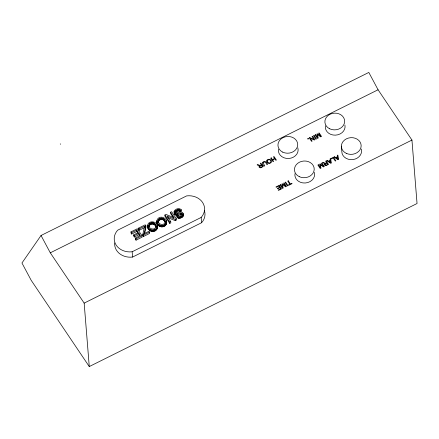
<?xml version="1.0" encoding="UTF-8"?>
<svg xmlns="http://www.w3.org/2000/svg" width="439" height="439" viewBox="0 0 439 439"><rect width="100%" height="100%" fill="white"/><g stroke="black" fill="none" stroke-linecap="round" stroke-linejoin="round"><path stroke-width="0.66" d="M147.784 227.621C145.764 219.286 159.576 220.29 157.266 228.456C155.104 234.13 146.247 230.947 147.63 225.207M156.827 221.163C157.755 214.194 168.527 217.151 166.485 223.868C164.526 229.24 155.894 226.733 156.827 221.163C157.036 226.107 164.773 227.226 166.381 222.551M156.937 222.485L156.953 221.947M148.865 225.437C149.309 221.47 155.527 222.101 155.982 225.849C156.438 230.491 148.662 229.838 148.865 225.437L148.969 226.754L148.947 224.845M158.084 220.85C158.528 216.888 164.746 217.519 165.196 221.267C165.651 225.909 157.875 225.256 158.084 220.85L158.188 222.172L158.161 220.263M157.266 228.456L157.217 225.525M166.485 223.868L166.43 220.938M139.207 230.283L138.647 229.449L138.537 228.126L145.243 224.79L145.83 225.657L144.217 233.619L148.947 231.265L149.512 232.099L149.617 233.422L143.542 236.445L142.982 235.611L142.873 234.289L144.519 226.266L139.103 228.96L139.207 230.283L144.623 227.589L144.519 226.266M144.64 233.669L145.935 226.979L145.83 225.657M142.982 235.611L143.377 233.63M174.107 211.68C174.612 216.114 179.781 212.185 182.004 213.584L182.114 214.901C179.88 213.387 175.688 217.256 174.267 213.661C172.67 209.705 178.991 206.802 181.367 209.853L181.477 211.175L180.467 211.779C179.15 210.232 176.571 211.049 175.54 212.52L175.43 211.197C176.467 209.727 179.046 208.909 180.363 210.457L180.467 211.779M182.004 213.584L182.163 214.045C181.812 215.763 178.997 216.762 177.79 215.286L176.763 215.889C178.668 218.737 185.263 215.62 182.657 212.553C180.676 210.599 175.331 215.055 175.43 211.197M176.763 215.889L176.868 217.212C179.112 219.955 184.835 217.146 183.299 213.546M149.051 226.167C150.248 222.738 155.587 223.736 156.086 227.172L155.982 225.849M158.27 221.585C159.461 218.15 164.806 219.154 165.305 222.589L165.196 221.267M147.614 225.75C147.822 230.694 155.56 231.808 157.162 227.133M41.036 235.485L21.95 263.005L31.207 280.334L89.265 366.56L417.05 203.515L411.947 140.068L378.078 89.77L368.82 72.44L41.036 235.485L50.293 252.82L84.162 303.113L89.265 366.56M180.363 210.457L181.367 209.853M50.293 252.82L378.078 89.77M131.645 234.042L131.541 232.719L136.748 230.129L136.853 231.452L131.645 234.042L131.085 233.208L130.976 231.885L137.308 228.741L142.066 235.803L142.17 237.126L136.041 240.177L135.475 239.343L135.371 238.02L140.381 235.529L138.922 233.367L134.23 235.699L134.339 237.022L139.031 234.689L138.922 233.367M176.324 218.765L175.172 219.335L166.985 216.004L170.722 221.552L170.826 222.875L169.75 223.407L164.993 216.345L164.888 215.022L166.035 214.446L174.228 217.782L170.491 212.235L171.567 211.697L176.324 218.765L176.434 220.082L175.282 220.658L167.72 217.579M134.339 237.022L133.78 236.193L133.675 234.87L138.367 232.538L136.748 230.129M136.041 240.177L135.931 238.854L142.066 235.803M143.542 236.445L143.438 235.123L149.512 232.099M169.75 223.407L169.641 222.085L170.722 221.552M132.155 251.772L201.161 217.442A16.084 13.582 -4.6 0 0 202.533 202.374A16.084 13.582 -4.6 0 0 186.646 195.887L117.641 230.212A16.084 13.582 -4.6 0 0 116.269 245.28A16.084 13.582 -4.6 0 0 132.155 251.772L132.578 257.056L201.589 222.732A16.084 13.582 -4.6 0 0 204.442 210.704M84.162 303.113L411.947 140.068M60.264 143.844L60.582 144.277M173.592 217.996L170.601 213.552L170.491 212.235M164.888 215.022L169.641 222.085M142.873 234.289L143.438 235.123M138.537 228.126L139.103 228.96M136.853 231.452L138.148 233.378M139.031 234.689L139.761 235.77M133.675 234.87L134.23 235.699M135.371 238.02L135.931 238.854M130.976 231.885L131.541 232.719M166.611 223.078L166.145 220.098M157.398 227.66L156.932 224.68M174.267 213.661L174.278 211M183.409 214.869L183.458 215.483M341.383 146.132L341.811 151.422A9.899 8.357 -4.6 0 0 352.868 159.576A9.899 8.357 -4.6 0 0 361.281 149.013M201.161 217.442L201.589 222.732M183.178 214.797L183.288 216.114M182.767 215.401L182.871 216.718M182.147 215.944L182.251 217.267M181.691 213.277L181.795 214.6M181.252 213.118L181.362 214.441M181.367 216.416L181.477 217.733M180.5 213.162L180.605 214.484M179.913 210.034L180.017 211.357M180.44 216.789L180.544 218.112M179.425 209.76L179.535 211.082M179.535 216.987L179.644 218.309M178.871 209.628L178.975 210.95M178.201 209.633L178.311 210.956M178.689 216.992L178.794 218.315M177.905 213.793L178.014 215.11M177.482 209.782L177.592 211.104M177.927 216.795L178.031 218.117M176.763 210.072L176.868 211.395M177.043 213.941L177.147 215.264M177.274 216.416L177.383 217.739M176.182 210.413L176.291 211.735M176.182 213.941L176.286 215.264M175.732 210.797L175.841 212.119M175.463 213.766L175.567 215.088M174.881 213.425L174.991 214.748M175.172 219.335L175.282 220.658M174.431 212.937L174.541 214.259M166.063 223.286L166.172 224.609M165.58 223.939L165.69 225.262M164.938 220.559L165.042 221.882M164.932 224.51L165.042 225.833M164.493 219.791L164.598 221.113M164.032 219.215L164.137 220.532M164.12 224.998L164.23 226.321M163.517 218.754L163.621 220.076M163.527 225.256L163.637 226.579M162.946 218.413L163.05 219.73M162.315 218.188L162.419 219.511M162.924 225.437L163.034 226.76M161.656 218.084L161.766 219.407M162.315 225.547L162.419 226.87M161.014 218.101L161.118 219.423M161.689 225.586L161.793 226.908M161.075 225.547L161.179 226.87M160.378 218.232L160.482 219.555M160.482 225.437L160.586 226.76M159.747 218.485L159.856 219.807M159.917 225.256L160.021 226.579M159.176 218.831L159.28 220.153M159.373 224.998L159.478 226.321M158.72 219.242L158.825 220.565M158.38 219.719L158.49 221.042M158.869 224.675L158.973 225.992M158.402 224.291L158.506 225.613M157.98 223.846L158.089 225.169M157.601 223.347L157.711 224.669M157.283 222.809L157.387 224.131M157.047 222.266L157.151 223.588M156.849 220.625L157.003 223.039M156.849 227.868L156.953 229.191M156.366 228.527L156.471 229.849M155.719 225.141L155.829 226.464M155.274 224.373L155.384 225.695M155.719 229.098L155.823 230.42M154.819 223.797L154.923 225.119M154.907 229.586L155.011 230.909M154.303 223.336L154.407 224.658M153.727 222.996L153.831 224.318M154.314 229.838L154.418 231.161M153.71 230.025L153.815 231.342M153.096 222.776L153.2 224.093M153.096 230.135L153.206 231.452M152.443 222.672L152.547 223.994M152.476 230.168L152.58 231.49M151.795 222.683L151.905 224.005M151.856 230.135L151.965 231.457M151.159 222.814L151.268 224.137M151.263 230.025L151.373 231.348M150.533 223.067L150.637 224.389M150.698 229.838L150.807 231.161M149.957 223.413L150.067 224.735M150.16 229.581L150.264 230.903M149.501 223.83L149.611 225.147M149.65 229.257L149.759 230.579M149.167 224.307L149.271 225.624M149.189 228.873L149.293 230.195M148.766 228.434L148.87 229.756M148.387 227.929L148.492 229.251M148.069 227.391L148.173 228.714M147.833 226.848L147.938 228.17M132.578 257.056A16.084 13.582 -4.6 0 1 114.689 242.921M314.34 172.362A9.899 8.357 -4.6 0 1 305.281 182.992A9.899 8.357 -4.6 0 1 294.964 173.679M297.84 147.861A9.899 8.357 -4.6 0 1 288.78 158.484A9.899 8.357 -4.6 0 1 278.469 149.172M344.922 125.038A9.899 8.357 -4.6 0 1 335.401 135.152A9.899 8.357 -4.6 0 1 325.409 125.823M266.676 160.97L267.247 162.584L268.789 163.434A2.233 1.888 -4.6 0 0 269.716 163.379L270.72 162.913A2.135 1.8 -4.6 0 0 271.286 162.298A2.206 1.86 -4.6 0 0 271.467 161.129A3.314 2.799 -4.6 0 0 270.715 159.851L269.091 159.209L267.592 159.648A2.404 2.03 -4.6 0 0 266.972 160.23A1.997 1.69 -4.6 0 0 266.676 160.97M263.027 162.776L264.739 165.849L264.179 166.123C258.933 162.309 266.594 158.819 267.516 164.466L266.956 164.746C266.55 163.226 264.355 160.641 263.027 162.776M267.335 160.789L267.444 161.711L268.317 162.71A1.542 1.301 -4.6 0 0 269.612 162.913C271.126 162.699 271.203 160.745 270.012 160.032A1.646 1.394 -4.6 0 0 269.085 159.703L267.839 160.076L267.335 160.789M259.729 166.463C259.548 168.044 261.88 167.007 262.412 166.485L261.628 165.316L259.729 166.463M325.058 164.285C324.871 165.871 327.203 164.834 327.735 164.307L326.951 163.143L325.058 164.285M259.295 166.14L259.153 166.337A1.196 1.01 -4.6 0 0 259.092 167.127L260.431 167.863L263.235 166.595L260.859 163.061L260.3 163.341L261.353 164.91L260.706 165.234L259.614 165.311L257.825 164.57L257.122 164.921L259.745 165.761L259.295 166.14M324.619 163.966L324.476 164.164A1.196 1.01 -4.6 0 0 324.421 164.954L325.754 165.69L328.564 164.422L326.182 160.888L325.623 161.168L326.676 162.737L325.387 163.231L323.153 162.397L322.445 162.748L325.069 163.588L324.619 163.966M308.189 138.373L307.596 138.669L307.926 139.163L308.524 138.867L308.189 138.373M309.786 137.577L309.215 137.862L311.591 141.396L312.129 141.128L310.263 138.356L314.357 140.019L314.933 139.734L312.552 136.2L312.014 136.469L313.885 139.245L309.786 137.577M314.099 135.431L313.539 135.711L315.915 139.245L316.475 138.965L314.099 135.431M315.641 134.669L315.098 134.938L317.479 138.466L318.231 138.093L317.435 134.449L320.679 136.875L321.524 136.458L319.148 132.924L318.604 133.193L320.629 136.2L317.381 133.802L316.87 134.054L317.633 137.621L315.641 134.669M271.247 157.892L270.687 158.172L273.069 161.706L273.629 161.426L272.652 159.977L274.858 158.88L275.835 160.328L276.394 160.048L274.013 156.52L273.453 156.8L274.573 158.463L272.372 159.56L271.247 157.892M318.423 164.746L317.885 165.015L320.261 168.549L321.019 168.175L320.223 164.532L323.466 166.957L324.311 166.535L321.93 163.001L321.392 163.275L323.417 166.282L320.163 163.884L319.658 164.137L320.415 167.703L318.423 164.746M327.28 160.345L326.638 160.663L330.754 163.33L331.357 163.028L330.611 158.688L330.013 158.984L330.271 160.284L328.493 161.168L327.28 160.345M333.459 157.266L330.814 158.583L331.094 159L333.179 157.963L335.281 161.08L335.84 160.8L333.459 157.266M334.523 156.739L333.887 157.058L338.003 159.725L338.606 159.423L337.854 155.082L337.262 155.379L337.514 156.679L335.742 157.563L334.523 156.739M279.149 185.368L275.988 186.937L276.268 187.354L278.869 186.059L279.681 187.266L277.333 188.43L277.613 188.847L279.961 187.678L280.686 188.759L278.183 190.005L278.463 190.422L281.531 188.896L279.149 185.368M280.609 184.638L280.071 184.907L282.447 188.441L283.204 188.068L282.409 184.424L285.652 186.849L286.491 186.427L284.115 182.898L283.572 183.167L285.597 186.174L282.348 183.776L281.843 184.029L282.601 187.596L280.609 184.638M285.646 182.136L285.087 182.415L287.468 185.944L288.028 185.664L285.646 182.136M288.286 180.824L287.721 181.104L289.822 184.215L288.418 184.918L288.697 185.335L292.061 183.661L291.781 183.244L290.382 183.941L288.286 180.824M330.364 160.745L328.926 161.459L330.819 162.803L330.364 160.745M337.607 157.14L336.17 157.859L338.068 159.198L337.607 157.14M282.782 152.163A9.899 8.357 -4.6 0 0 297.719 144.733A9.899 8.357 -4.6 0 0 282.99 137.67A9.899 8.357 -4.6 0 0 282.782 152.163M299.277 176.67A9.899 8.357 -4.6 0 0 314.22 169.24A9.899 8.357 -4.6 0 0 299.491 162.178A9.899 8.357 -4.6 0 0 299.277 176.67M346.223 153.321A9.899 8.357 -4.6 0 0 361.16 145.885A9.899 8.357 -4.6 0 0 346.437 138.823A9.899 8.357 -4.6 0 0 346.223 153.321M329.722 128.814A9.899 8.357 -4.6 0 0 344.664 121.383A9.899 8.357 -4.6 0 0 329.936 114.321A9.899 8.357 -4.6 0 0 329.722 128.814"/></g></svg>
